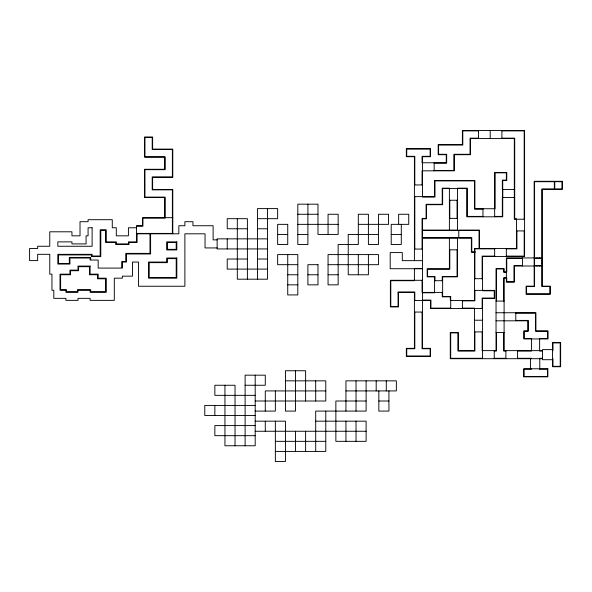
<?xml version="1.0" encoding="UTF-8"?>
<svg xmlns="http://www.w3.org/2000/svg" width="592" height="592" viewBox="0 0 592 592"><rect width="100%" height="100%" fill="white"/><g stroke="black" fill="none" stroke-linecap="round" stroke-linejoin="round"><path stroke-width="0.89" d="M478.528 130.899L462.796 130.899L462.796 145.018L438.598 145.018L438.598 154.29L446.664 154.29L446.664 163.163L434.158 163.163M501.898 130.899L524.186 130.899L524.186 219.232M478.528 138.158L470.055 138.158L470.055 154.29L453.923 154.29L453.923 170.429L434.158 170.429M501.898 138.158L514.714 138.158L514.714 218.825L516.52 218.825L516.52 248.448L474.495 248.448L474.495 300.47L450.297 300.47L450.297 296.836L442.231 296.836L442.231 292.396M554.334 181.707L534.569 181.707L534.569 257.934M554.334 184.075L554.734 184.075M414.407 184.948L422.473 184.948M554.334 186.598L554.734 186.598M554.334 188.966L541.828 188.966L541.828 258.023M514.714 189.462L502.319 189.462L502.319 180.094L506.352 180.094L506.352 172.834L495.06 172.834L495.06 208.732L474.902 208.732L474.902 180.501L434.572 180.501L434.572 196.633L414.407 196.633M514.714 197.528L502.319 197.528L502.319 216.398L494.66 216.398M449.395 200.251L457.461 200.251M482.968 209.139L474.503 209.139L474.503 180.9L434.972 180.9L434.972 197.04L422.473 197.04L422.473 156.71L430.539 156.71L430.539 148.644L406.334 148.644L406.334 156.71L414.407 156.71L414.407 260.754M297.813 214.267L317.985 214.267M482.968 216.398L467.243 216.398L467.243 188.167L457.461 188.167L457.461 230.177M172.783 217.678L142.531 217.678L142.531 225.744L136.486 225.744L136.486 241.876L128.42 241.876L128.42 243.897L116.313 243.897L116.313 241.876L106.234 241.876L106.234 229.777L100.181 229.777L100.181 255.996L92.115 255.996L92.115 254.323L57.831 254.323L57.831 264.062L69.93 264.062L69.93 258.016L90.102 258.016L90.102 260.029L98.168 260.029L98.168 268.095L122.366 268.095L122.366 262.049L126.399 262.049L126.399 253.983L150.597 253.983L150.597 233.81M449.395 218.381L457.461 218.381M257.483 218.685L277.648 218.685L277.648 208.606L257.483 208.606L257.483 279.187M524.586 219.232L514.307 219.232L514.307 138.565L470.455 138.565L470.455 154.697L454.323 154.697L454.323 170.829L422.066 170.829L422.066 184.948M297.813 224.353L338.15 224.353M358.315 224.353L388.567 224.353L388.567 214.267L378.48 214.267L378.48 244.518L368.402 244.518L368.402 214.267L358.315 214.267L358.315 244.518L338.15 244.518L338.15 284.848L328.064 284.848L328.064 254.597L378.48 254.597L378.48 264.683L328.064 264.683M136.486 226.151L142.938 226.151L142.938 218.085L165.116 218.085L165.116 197.106L144.951 197.106L144.951 169.682L165.116 169.682L165.116 156.776L144.951 156.776L144.951 137.418L152.211 137.418L152.211 149.517L172.376 149.517L172.376 176.941L152.211 176.941L152.211 189.847L172.376 189.847L172.376 233.411L136.486 233.411M136.486 227.765L128.42 227.765L128.42 235.831L116.313 235.831L116.313 227.765L112.28 227.765L112.28 219.699L88.082 219.699L88.082 221.711L80.016 221.711L80.016 235.831L71.95 235.831L71.95 231.798L49.765 231.798L49.765 246.257L37.666 246.257L37.666 248.507L29.6 248.507L29.6 260.606L37.666 260.606L37.666 254.323L49.765 254.323L49.765 274.148L51.955 274.148L51.955 290.28L53.798 290.28L53.798 298.346L65.897 298.346L65.897 300.366L78.003 300.366L78.003 298.346L90.102 298.346L90.102 300.366L114.3 300.366L114.3 278.181L122.366 278.181L122.366 276.161L132.453 276.161L132.453 262.049L138.498 262.049L138.498 286.247L184.882 286.247L184.882 233.81L205.047 233.81L205.047 247.93L217.146 247.93M247.397 228.771L227.232 228.771L227.232 218.685L247.397 218.685L247.397 279.187M257.483 228.771L267.562 228.771M422.473 230.073L457.461 230.073M422.473 230.473L479.039 230.473L479.039 248.226M516.52 230.917L524.586 230.917M136.486 233.81L178.836 233.81L178.836 225.744L184.882 225.744L184.882 221.711L192.948 221.711L192.948 225.744L213.113 225.744L213.113 239.864L217.146 239.864M277.648 234.432L287.734 234.432M297.813 234.432L307.899 234.432M378.48 234.432L348.229 234.432L348.229 274.769L368.402 274.769L368.402 254.597M391.216 234.432L401.295 234.432M422.473 237.732L471.78 237.732L471.78 251.852L475.406 251.852M422.473 238.139L457.461 238.139M267.562 238.857L217.146 238.857L217.146 248.936L267.562 248.936M494.66 248.847L474.895 248.847L474.895 278.699M506.345 248.847L516.927 248.847L516.927 230.917M414.407 249.069L422.473 249.069M449.395 249.824L457.461 249.824M474.962 252.259L471.373 252.259L471.373 238.139L458.77 238.139L458.77 230.073L479.446 230.073L479.446 248.226M494.66 256.107L482.154 256.107L482.154 278.699M506.345 256.107L524.186 256.107L524.186 230.917M542.235 257.934L506.345 257.934L506.345 282.132L514.411 282.132L514.411 266L542.235 266M522.477 258.341L506.752 258.341L506.752 271.906L504.103 271.906L504.103 268.553L496.037 268.553L496.037 350.634L482.154 350.634L482.154 331.905M247.397 259.022L227.232 259.022L227.232 269.101L267.562 269.101M257.483 259.022L267.562 259.022M422.473 260.65L402.301 260.65L402.301 252.584L390.202 252.584L390.202 268.716L422.473 268.716M541.828 260.709L542.235 260.709M541.828 263.225L542.235 263.225M297.813 264.683L277.648 264.683L277.648 254.597L297.813 254.597L297.813 294.934L287.734 294.934L287.734 254.597M522.477 265.601L514.011 265.601L514.011 281.733L506.752 281.733L506.752 278.099L504.103 278.099L504.103 350.634L542.479 350.634M541.828 265.601L534.569 265.601L534.569 258.341L541.828 258.341L541.828 286.572L549.894 286.572L549.894 293.832L526.503 293.832L526.503 286.572L534.569 286.572L534.569 266M422.473 268.613L414.407 268.613L414.407 280.704L390.794 280.704L390.794 306.515L398.061 306.515L398.061 291.997L414.807 291.997L414.807 300.47M506.345 272.305L503.703 272.305L503.703 268.953L496.436 268.953L496.436 301.062M287.734 274.769L297.813 274.769M307.899 274.769L317.985 274.769M328.064 274.769L338.15 274.769M506.345 277.7L503.703 277.7L503.703 301.062M474.495 278.699L482.561 278.699M422.473 280.297L390.394 280.297L390.394 306.922L398.46 306.922L398.46 292.396M434.572 280.712L442.638 280.712M287.734 284.848L297.813 284.848M474.495 290.383L494.66 290.383L494.66 298.449L482.561 298.449L482.561 358.7M398.061 292.396L414.407 292.396L414.407 348.348L406.334 348.348L406.334 356.414L430.539 356.414L430.539 348.348L422.473 348.348L422.473 218.818L426.506 218.818L426.506 204.699L442.638 204.699L442.638 188.567L466.836 188.567L466.836 216.798L502.726 216.798L502.726 180.501L506.759 180.501L506.759 172.435L494.66 172.435L494.66 216.798M442.638 292.396L422.066 292.396L422.066 280.297M422.473 292.803L434.572 292.803L434.572 276.864L427.187 276.864L427.187 268.798L449.395 268.798L449.395 237.732M422.473 300.063L430.939 300.063L430.939 308.129L450.704 308.129M414.407 300.47L430.539 300.47L430.539 308.536L482.561 308.536M462.389 300.869L474.895 300.869L474.895 290.383M496.037 301.062L504.103 301.062M462.389 308.129L474.495 308.129L474.495 350.634L458.356 350.634L458.356 332.504L450.29 332.504L450.29 358.7L542.479 358.7M414.407 312.051L422.473 312.051M496.037 312.746L535.908 312.746L535.908 330.876L548.014 330.876L548.014 338.942L523.809 338.942L523.809 330.876L527.842 330.876L527.842 320.812L496.037 320.812M515.787 313.153L535.508 313.153L535.508 331.283L547.607 331.283L547.607 338.543L539.63 338.543L539.63 351.034L542.479 351.034M474.495 320.22L482.561 320.22M515.787 320.413L528.249 320.413L528.249 331.283L524.216 331.283L524.216 338.543L531.564 338.543L531.564 351.034L517.578 351.034M474.495 331.905L482.561 331.905M496.037 332.504L504.103 332.504M552.565 349.62L542.479 349.62L542.479 359.707L552.565 359.707M552.565 350.634L552.965 350.634L552.965 342.923L560.224 342.923L560.224 366.322L552.965 366.322L552.965 358.7L552.565 358.7M494.246 351.034L496.436 351.034L496.436 332.504M505.894 351.034L503.703 351.034L503.703 332.504M482.561 358.293L450.697 358.293L450.697 332.904L457.956 332.904L457.956 351.034L474.895 351.034L474.895 331.905M494.246 358.293L505.894 358.293M517.578 358.293L531.564 358.293L531.564 358.7M542.479 358.293L539.63 358.293L539.63 358.7M285.448 380.841L325.778 380.841L325.778 401.006L255.196 401.006M245.11 385.259L265.283 385.259L265.283 375.173L245.11 375.173L245.11 445.761M325.778 390.92L265.283 390.92L265.283 411.085M345.943 390.92L396.359 390.92L396.359 380.841L345.943 380.841L345.943 411.085M255.196 395.345L214.859 395.345L214.859 385.259L235.031 385.259L235.031 445.761M366.115 401.006L335.864 401.006L335.864 441.336L366.115 441.336L366.115 421.171L315.699 421.171M378.843 401.006L388.929 401.006M255.196 405.424L204.78 405.424L204.78 415.51L255.196 415.51M255.196 411.085L275.361 411.085L275.361 390.92M255.196 421.171L285.448 421.171L285.448 461.501L275.361 461.501L275.361 421.171M255.196 425.589L214.859 425.589L214.859 435.675L255.196 435.675M255.196 431.257L366.115 431.257M275.361 441.336L325.778 441.336M275.361 451.422L325.778 451.422L325.778 411.085M554.334 181.3L554.334 189.366M539.786 358.7L539.786 368.779M539.46 257.934L539.46 258.341M539.46 265.601L539.46 266M539.475 368.779L539.475 369.186L547.452 369.186L547.452 376.445L524.061 376.445L524.061 369.186L531.409 369.186L531.409 368.779M536.937 257.934L536.937 258.341M536.937 265.601L536.937 266M530.432 358.7L530.432 368.779M522.477 257.934L522.477 266M517.578 350.634L517.578 358.7M515.787 312.746L515.787 320.812M506.345 248.448L506.345 256.514M505.894 350.634L505.894 358.7M502.623 189.462L502.623 197.528M501.898 130.499L501.898 138.565M494.66 248.448L494.66 256.514M494.246 350.634L494.246 358.7M490.213 130.499L490.213 138.565M482.968 208.732L482.968 216.798M482.154 308.536L482.154 298.05L494.253 298.05L494.253 290.783L482.561 290.783L482.561 256.514L524.586 256.514L524.586 130.499L462.389 130.499L462.389 144.611L438.191 144.611L438.191 154.697L446.257 154.697L446.257 162.763L422.066 162.763L422.066 156.31L430.132 156.31L430.132 149.051L406.741 149.051L406.741 156.31L414.807 156.31L414.807 184.948M478.528 130.499L478.528 138.565M462.389 300.47L462.389 308.536M457.461 238.036L457.461 276.864L442.638 276.864L442.638 296.437L450.704 296.437L450.704 308.536M457.061 200.251L457.061 218.381M457.061 249.824L457.061 276.457L442.231 276.457L442.231 280.712M449.802 200.251L449.802 218.381M449.802 249.824L449.802 269.197L427.587 269.197L427.587 276.457L434.972 276.457L434.972 280.712M449.395 230.473L449.395 188.167L442.231 188.167L442.231 204.299L426.099 204.299L426.099 218.411L422.066 218.411L422.066 249.069M434.158 162.763L434.158 170.829M422.066 312.051L422.066 348.755L430.132 348.755L430.132 356.014L406.741 356.014L406.741 348.755L414.807 348.755L414.807 312.051M414.807 196.633L414.807 249.069M401.295 224.353L401.295 244.518L391.216 244.518L391.216 224.353L408.732 224.353L408.732 214.267L398.645 214.267L398.645 224.353M398.46 280.297L398.46 280.704M388.929 390.92L388.929 411.085L378.843 411.085L378.843 390.92M386.28 380.841L386.28 390.92M376.194 380.841L376.194 390.92M366.115 380.841L366.115 411.085L315.699 411.085L315.699 451.422M358.315 254.597L358.315 274.769M356.029 380.841L356.029 411.085M356.029 421.171L356.029 441.336M345.943 421.171L345.943 441.336M328.064 234.432L328.064 214.267L338.15 214.267L338.15 234.432L317.985 234.432L317.985 204.181L297.813 204.181L297.813 244.518L307.899 244.518L307.899 204.181M315.699 380.841L315.699 401.006M305.613 401.006L305.613 370.755L285.448 370.755L285.448 411.085L295.526 411.085L295.526 370.755M305.613 431.257L305.613 451.422M295.526 431.257L295.526 451.422M267.562 208.606L267.562 279.187L237.318 279.187L237.318 218.685M265.283 421.171L265.283 431.257M255.196 375.173L255.196 445.761L224.945 445.761L224.945 385.259M227.232 238.857L227.232 248.936M214.859 405.424L214.859 415.51M172.783 233.81L172.783 189.447L152.618 189.447L152.618 177.348L172.783 177.348L172.783 149.11L152.618 149.11L152.618 137.011L144.552 137.011L144.552 157.183L164.717 157.183L164.717 169.282L144.552 169.282L144.552 197.513L164.717 197.513L164.717 217.678M149.998 233.81L149.998 253.376L125.793 253.376L125.793 261.442L121.76 261.442L121.76 267.488M137.085 233.81L137.085 242.483L129.019 242.483L129.019 244.503L115.714 244.503L115.714 242.483L105.628 242.483L105.628 230.384L100.788 230.384L100.788 256.602L91.508 256.602L91.508 254.93L58.438 254.93L58.438 263.455L69.331 263.455L69.331 257.409L90.702 257.409L90.702 259.422M562.4 181.3L534.169 181.3L534.169 286.165L526.103 286.165L526.103 294.231L550.301 294.231L550.301 286.165L542.235 286.165L542.235 189.366L562.4 189.366L562.4 181.3M561.993 181.707L554.734 181.707L554.734 188.966L561.993 188.966L561.993 181.707M287.734 224.353L277.648 224.353L277.648 244.518L287.734 244.518L287.734 224.353M92.115 227.765L88.082 227.765L88.082 235.831L86.069 235.831L86.069 243.897L71.95 243.897L71.95 241.876L57.831 241.876L57.831 246.257L92.115 246.257L92.115 227.765M176.816 241.876L166.729 241.876L166.729 249.942L176.816 249.942L176.816 241.876M176.209 242.483L167.336 242.483L167.336 249.343L176.209 249.343L176.209 242.483M176.816 258.016L166.729 258.016L166.729 262.049L148.585 262.049L148.585 278.181L176.816 278.181L176.816 258.016M176.209 258.615L167.336 258.615L167.336 262.648L149.191 262.648L149.191 277.574L176.209 277.574L176.209 258.615M317.985 264.683L307.899 264.683L307.899 284.848L317.985 284.848L317.985 264.683M90.102 266.082L78.003 266.082L78.003 270.115L69.93 270.115L69.93 274.148L60.021 274.148L60.021 290.28L65.897 290.28L65.897 292.293L78.003 292.293L78.003 290.28L90.102 290.28L90.102 292.293L106.234 292.293L106.234 278.181L98.168 278.181L98.168 274.148L90.102 274.148L90.102 266.082M89.496 266.681L78.603 266.681L78.603 270.714L70.537 270.714L70.537 274.747L60.621 274.747L60.621 289.673L66.504 289.673L66.504 291.693L77.397 291.693L77.397 289.673L90.702 289.673L90.702 291.693L105.628 291.693L105.628 278.788L97.562 278.788L97.562 274.747L89.496 274.747L89.496 266.681M560.631 342.524L552.565 342.524L552.565 366.722L560.631 366.722L560.631 342.524M547.852 368.779L523.654 368.779L523.654 376.845L547.852 376.845L547.852 368.779"/></g></svg>
